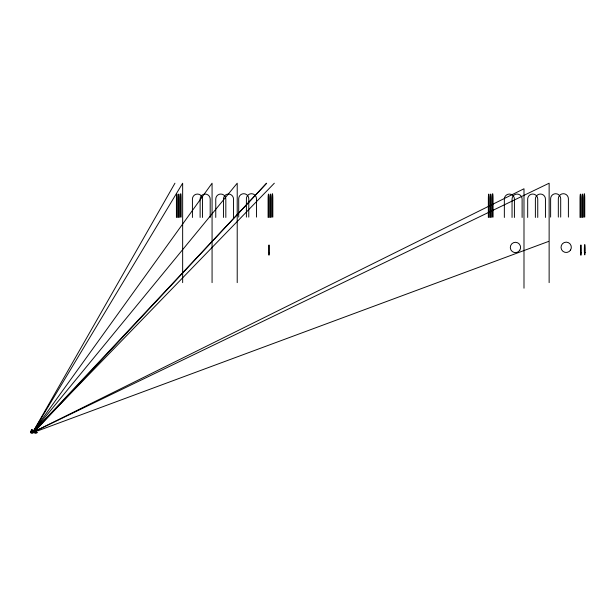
<?xml version="1.0" encoding="UTF-8"?>
<svg xmlns="http://www.w3.org/2000/svg" width="616" height="616" viewBox="0 0 616 616"><rect width="100%" height="100%" fill="white"/><g stroke="black" fill="none" stroke-linecap="round" stroke-linejoin="round"><path stroke-width="0.92" d="M36.113 432.27L36.228 430.884L34.627 431.292L34.55 430.299M31.054 431.939L31.108 431.531L30.8 431.939M31.054 432.794L31.108 430.884L32.309 431.031M32.332 431.092L34.55 430.884M33.926 430.299L174.952 183.206M34.003 430.299L182.652 183.206L182.652 282.636M34.296 430.014L212.073 183.206L212.073 282.636M34.55 430.014L237.214 183.206L237.214 282.636M35.505 430.592L266.628 183.206L34.843 430.299M34.919 430.299L274.328 183.206M31.031 431.292L32.155 430.884M31.947 431.354L35.243 430.884L35.697 431.292M36.306 431.708L36.228 431.292L36.683 431.708L36.306 432.116M37.414 430.068L523.993 188.758L523.993 288.196M37.668 430.014L549.133 183.206L549.133 282.636M37.661 430.884L548.409 241.487M32.448 430.299L31.385 430.299L31.917 429.752L32.448 430.299L32.556 432.016L34.735 432.016L35.004 429.752L35.535 430.299L35.574 432.794M35.535 430.299L34.473 430.299L35.004 429.752L35.382 430.299L35.474 432.794M32.363 432.794L32.371 430.299L31.963 430.361L31.947 432.794M31.686 430.884L31.662 430.299M34.766 430.884L34.75 430.299M35.035 431.292L36.306 431.292L36.352 432.794M32.432 431.631L34.627 431.631M36.852 432.794L36.228 430.884L36.306 431.292M35.535 431.908L36.352 432.062M35.574 432.062L36.683 432.116L36.922 432.794L30.8 432.794M36.922 432.27L36.306 431.908M31.993 430.884L32.61 431.292L32.556 432.794M36.56 432.116L36.729 432.794M36.436 432.116L36.228 431.292L36.637 431.708M36.228 431.292L36.56 431.708M32.294 430.299L31.917 429.752L31.539 430.299L31.616 432.794M32.371 430.884L32.448 431.292M31.108 430.884L31.154 432.794M584.753 217.109L584.753 198.76A5.051 0.424 -90 0 0 584.33 193.709A5.051 0.424 -90 0 0 583.906 198.76L583.906 217.109M582.828 217.448L582.828 199.099A5.051 0.424 -90 0 0 582.405 194.04A5.051 0.424 -90 0 0 581.981 199.099L581.981 217.448M580.865 217.463L580.865 199.114A5.051 0.424 -90 0 0 580.441 194.063A5.051 0.424 -90 0 0 580.018 199.114L580.018 217.463M568.399 217.109L568.399 198.76A5.051 5.036 -90 0 0 563.363 193.709A5.051 5.036 -90 0 0 558.327 198.76L558.327 217.109M560.699 217.109L560.699 198.76A5.051 5.036 -90 0 0 555.663 193.709A5.051 5.036 -90 0 0 550.627 198.76L550.627 217.109M545.445 217.448L545.445 199.099A5.051 5.036 -90 0 0 540.409 194.04A5.051 5.036 -90 0 0 535.381 199.099L535.381 217.448M537.753 217.448L537.753 199.099A5.051 5.036 -90 0 0 532.717 194.04A5.051 5.036 -90 0 0 527.681 199.099L527.681 217.448M522.114 217.463L522.114 199.114A5.051 5.036 -90 0 0 517.078 194.063A5.051 5.036 -90 0 0 512.05 199.114L512.05 217.463M514.422 217.463L514.422 199.114A5.051 5.036 -90 0 0 509.386 194.063A5.051 5.036 -90 0 0 504.35 199.114L504.35 217.463M493.077 217.109L493.077 198.76A5.051 0.424 -90 0 0 492.654 193.709A5.051 0.424 -90 0 0 492.23 198.76L492.23 217.109M491.152 217.448L491.152 199.099A5.051 0.424 -90 0 0 490.729 194.04A5.051 0.424 -90 0 0 490.305 199.099L490.305 217.448M489.189 217.463L489.189 199.114A5.051 0.424 -90 0 0 488.765 194.063A5.051 0.424 -90 0 0 488.342 199.114L488.342 217.463M272.826 217.109L272.826 198.76A5.051 0.424 -90 0 0 272.403 193.709A5.051 0.424 -90 0 0 271.979 198.76L271.979 217.109M270.901 217.448L270.901 199.099A5.051 0.424 -90 0 0 270.478 194.04A5.051 0.424 -90 0 0 270.054 199.099L270.054 217.448M268.946 217.463L268.946 199.114A5.051 0.424 -90 0 0 268.522 194.063A5.051 0.424 -90 0 0 268.099 199.114L268.099 217.463M256.472 217.109L256.472 198.76A5.051 5.036 -90 0 0 251.436 193.709A5.051 5.036 -90 0 0 246.4 198.76L246.4 217.109M248.772 217.109L248.772 198.76A5.051 5.036 -90 0 0 243.744 193.709A5.051 5.036 -90 0 0 238.708 198.76L238.708 217.109M233.526 217.448L233.526 199.099A5.051 5.036 -90 0 0 228.49 194.04A5.051 5.036 -90 0 0 223.454 199.099L223.454 217.448M225.826 217.448L225.826 199.099A5.051 5.036 -90 0 0 220.79 194.04A5.051 5.036 -90 0 0 215.754 199.099L215.754 217.448M210.195 217.463L210.195 199.114A5.051 5.036 -90 0 0 205.159 194.063A5.051 5.036 -90 0 0 200.123 199.114L200.123 217.463M202.495 217.463L202.495 199.114A5.051 5.036 -90 0 0 197.459 194.063A5.051 5.036 -90 0 0 192.423 199.114L192.423 217.463M181.15 217.109L181.15 198.76A5.051 0.424 90 0 0 180.734 193.709A5.051 0.424 90 0 0 180.311 198.76L180.311 217.109M179.225 217.448L179.225 199.099A5.051 0.424 -90 0 0 178.802 194.04A5.051 0.424 -90 0 0 178.378 199.099L178.378 217.448M177.269 217.463L177.269 199.114A5.051 0.424 90 0 0 176.846 194.063A5.051 0.424 90 0 0 176.422 199.114L176.422 217.463M35.651 431.292L35.697 432.794M35.251 430.299L35.328 431.292M35.181 430.299L35.243 432.794M35.081 430.299L35.035 432.794M34.789 431.292L34.735 432.794M32.248 430.361L32.286 432.794M32.04 430.361L32.155 432.794M31.655 431.292L31.701 432.794M31.462 430.299L31.462 430.884M269.354 252.845A5.174 0.431 -90 0 0 269.007 244.922A5.174 0.431 -90 0 0 268.607 252.514A5.174 0.431 -90 0 0 269.354 252.845M585.131 252.483A5.174 0.431 -90 0 0 584.784 244.567A5.174 0.431 -90 0 0 584.384 252.16A5.174 0.431 -90 0 0 585.131 252.483M581.281 252.845A5.174 0.431 -90 0 0 580.927 244.922A5.174 0.431 -90 0 0 580.526 252.514A5.174 0.431 -90 0 0 581.281 252.845M519.819 250.212A5.174 5.159 -90 0 0 515.646 242.296A5.174 5.159 -90 0 0 510.895 249.888A5.174 5.159 -90 0 0 519.819 250.212M570.547 250.065A5.174 5.159 -90 0 0 566.366 242.142A5.174 5.159 -90 0 0 561.623 249.734A5.174 5.159 -90 0 0 570.547 250.065"/></g></svg>
